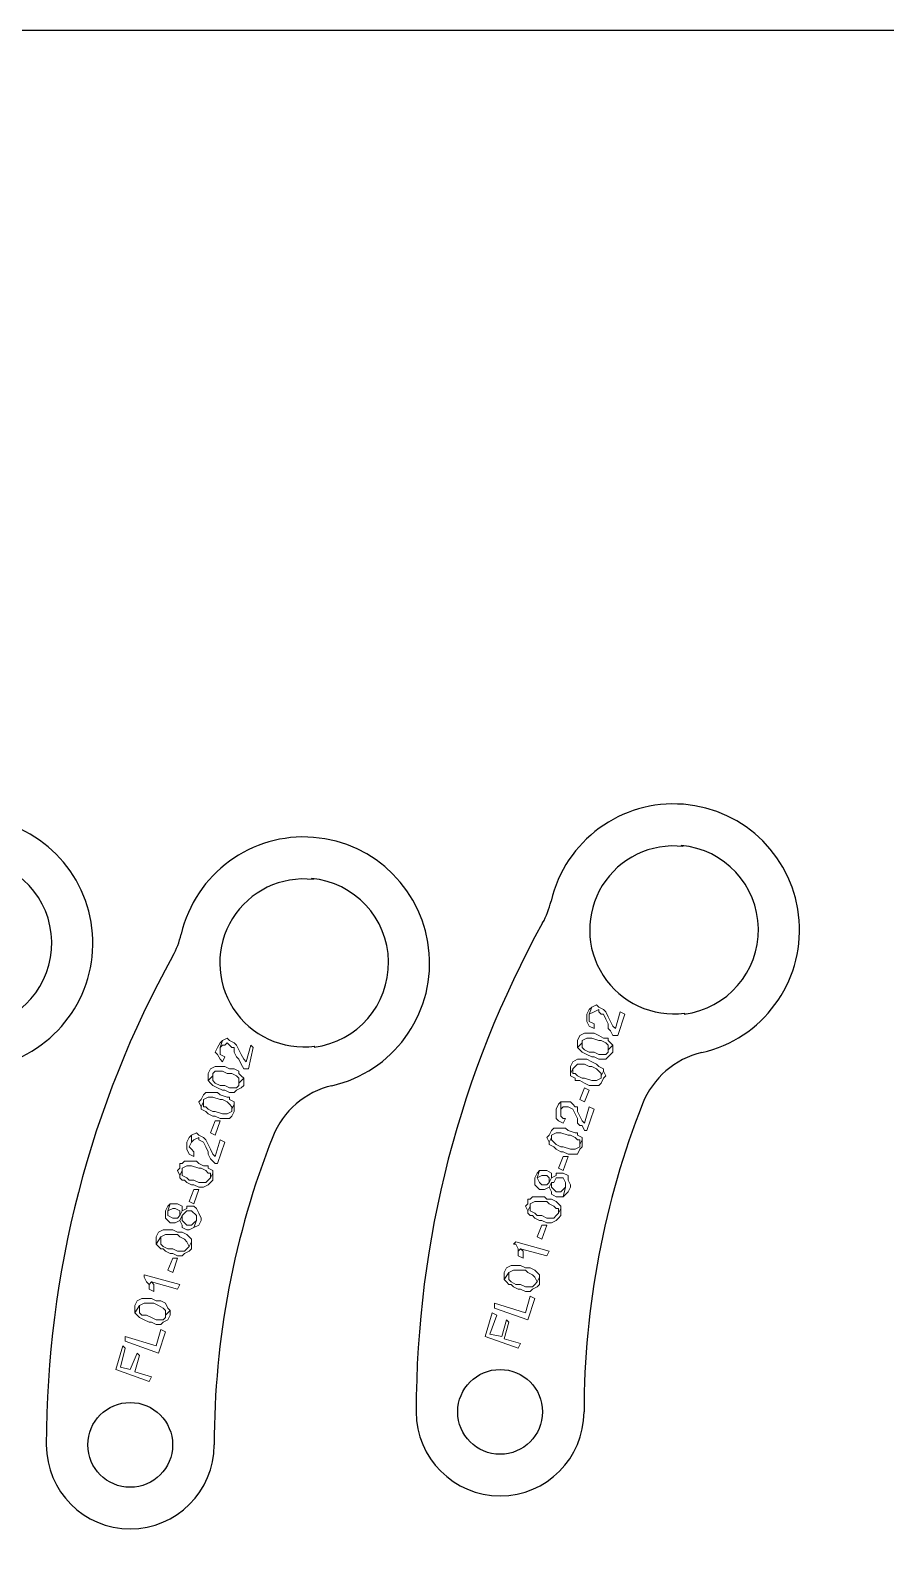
# Model space of a CAD drawing. Header units: millimetres. Extents: x 977 to 12288, y -94 to 5752.
# Drawn here: x 4069.2 to 4171, y 2362.4 to 2544.3 of the extents above; entities that cross this region are included whole.
import ezdxf

# ---------------------------------------------------------------- set-up
doc = ezdxf.new("R2010")
doc.units = ezdxf.units.MM

msp = doc.modelspace()

# ---------------------------------------------------------------- linework, layer by layer
msp.add_lwpolyline([(4496.10751539, 2544.31316533), (2685.92625182, 2544.31316533), (2685.92625182, 1891.7968595)])
at = {"color": 4, "lineweight": 0}
for points in [[(4135.44867808, 2427.16623485), (4135.44867808, 2426.60216208), (4135.44867808, 2426.3201257), (4135.73071447, 2425.75605293), (4136.29478724, 2425.47401654), (4136.29478724, 2426.03808931), (4136.29478724, 2426.03808931), (4135.73071447, 2426.3201257), (4135.73071447, 2426.60216208), (4135.73071447, 2427.16623485), (4136.01275085, 2428.012344), (4135.73071447, 2427.73030762)], [(4136.01275085, 2428.012344), (4135.73071447, 2427.16623485), (4135.73071447, 2427.16623485), (4136.29478724, 2427.44827123), (4136.29478724, 2427.44827123), (4136.85886, 2427.73030762), (4136.85886, 2427.44827123), (4137.14089639, 2427.16623485), (4137.42293277, 2427.16623485), (4137.70496916, 2426.60216208), (4137.98700554, 2426.03808931), (4137.98700554, 2425.47401654), (4138.26904192, 2425.19198016), (4138.26904192, 2425.19198016), (4138.55107831, 2424.62790739), (4139.11515108, 2424.62790739), (4139.96126023, 2427.16623485), (4139.39718746, 2427.44827123), (4138.83311469, 2425.47401654), (4138.55107831, 2425.75605293), (4138.55107831, 2425.75605293), (4138.26904192, 2426.3201257), (4138.26904192, 2426.3201257), (4137.98700554, 2426.88419846), (4137.70496916, 2427.44827123), (4137.70496916, 2427.44827123), (4137.42293277, 2427.73030762), (4136.85886, 2428.012344), (4136.57682362, 2428.29438038)], [(4091.45100216, 2423.21772547), (4091.16896577, 2422.6536527), (4091.45100216, 2422.37161632), (4091.73303854, 2421.80754355), (4092.01507493, 2421.52550716), (4092.29711131, 2422.08957993), (4092.29711131, 2422.08957993), (4091.73303854, 2422.37161632), (4091.73303854, 2422.6536527), (4091.73303854, 2423.21772547), (4092.01507493, 2424.06383462), (4091.73303854, 2423.78179824)], [(4092.01507493, 2424.06383462), (4091.73303854, 2423.21772547), (4091.73303854, 2423.21772547), (4092.01507493, 2423.49976185), (4092.29711131, 2423.49976185), (4092.57914769, 2423.78179824), (4092.86118408, 2423.49976185), (4093.14322046, 2423.21772547), (4093.42525685, 2423.21772547), (4093.42525685, 2422.6536527), (4093.70729323, 2422.08957993), (4093.98932961, 2421.80754355), (4094.271366, 2421.24347078), (4094.271366, 2421.24347078), (4094.55340238, 2420.67939801), (4095.11747515, 2420.67939801), (4095.68154792, 2423.21772547), (4095.39951153, 2423.49976185), (4094.83543877, 2421.52550716), (4094.55340238, 2421.80754355), (4094.55340238, 2421.80754355), (4094.271366, 2422.37161632), (4094.271366, 2422.37161632), (4093.98932961, 2422.93568909), (4093.70729323, 2423.49976185), (4093.70729323, 2423.49976185), (4093.42525685, 2423.78179824), (4092.86118408, 2424.06383462), (4092.57914769, 2424.34587101)], [(4134.32053255, 2424.06383462), (4134.32053255, 2423.78179824), (4134.32053255, 2423.21772547), (4134.88460531, 2423.78179824), (4134.88460531, 2424.06383462), (4135.44867808, 2424.34587101), (4135.44867808, 2424.34587101), (4136.01275085, 2424.34587101), (4136.85886, 2424.06383462), (4137.14089639, 2424.06383462), (4137.70496916, 2423.78179824), (4137.98700554, 2423.49976185), (4137.98700554, 2423.49976185), (4137.98700554, 2422.93568909), (4138.55107831, 2423.49976185), (4138.26904192, 2423.78179824), (4137.98700554, 2424.06383462), (4137.98700554, 2424.34587101), (4137.42293277, 2424.34587101), (4136.85886, 2424.62790739), (4136.29478724, 2424.90994377), (4136.01275085, 2424.90994377), (4135.73071447, 2424.90994377), (4135.1666417, 2424.90994377), (4135.1666417, 2424.90994377), (4134.60256893, 2424.62790739), (4134.60256893, 2424.62790739)], [(4134.32053255, 2423.21772547), (4134.60256893, 2422.93568909), (4134.88460531, 2422.6536527), (4134.88460531, 2422.6536527), (4135.44867808, 2422.37161632), (4136.01275085, 2422.08957993), (4136.29478724, 2422.08957993), (4136.85886, 2421.80754355), (4137.42293277, 2421.80754355), (4137.70496916, 2421.80754355), (4138.26904192, 2422.37161632), (4138.55107831, 2422.6536527), (4138.55107831, 2422.93568909), (4138.55107831, 2423.49976185), (4137.98700554, 2422.93568909), (4137.98700554, 2422.6536527), (4137.70496916, 2422.37161632), (4137.42293277, 2422.37161632), (4136.85886, 2422.37161632), (4136.29478724, 2422.6536527), (4135.73071447, 2422.6536527), (4135.1666417, 2422.93568909), (4134.88460531, 2423.21772547), (4134.88460531, 2423.49976185), (4134.88460531, 2423.78179824)], [(4133.47442339, 2420.9614344), (4133.47442339, 2420.67939801), (4133.47442339, 2420.11532524), (4133.75645978, 2420.67939801), (4134.03849616, 2420.9614344), (4134.32053255, 2421.24347078), (4134.60256893, 2421.24347078), (4135.1666417, 2421.24347078), (4135.73071447, 2420.9614344), (4136.01275085, 2420.9614344), (4136.57682362, 2420.67939801), (4136.85886, 2420.39736163), (4137.14089639, 2420.11532524), (4137.14089639, 2419.83328886), (4137.42293277, 2420.39736163), (4137.42293277, 2420.67939801), (4136.85886, 2420.9614344), (4136.85886, 2420.9614344), (4136.57682362, 2421.24347078), (4136.01275085, 2421.52550716), (4135.44867808, 2421.80754355), (4134.88460531, 2421.80754355), (4134.88460531, 2421.80754355), (4134.32053255, 2421.80754355), (4134.32053255, 2421.80754355), (4133.75645978, 2421.52550716), (4133.75645978, 2421.52550716)], [(4090.32285662, 2420.11532524), (4090.32285662, 2419.83328886), (4090.32285662, 2419.26921609), (4090.88692939, 2419.83328886), (4090.88692939, 2420.11532524), (4091.16896577, 2420.39736163), (4091.45100216, 2420.39736163), (4092.01507493, 2420.39736163), (4092.57914769, 2420.11532524), (4093.14322046, 2420.11532524), (4093.70729323, 2419.83328886), (4093.98932961, 2419.55125248), (4093.98932961, 2419.55125248), (4093.98932961, 2418.98717971), (4094.55340238, 2419.55125248), (4094.271366, 2419.83328886), (4093.98932961, 2420.11532524), (4093.98932961, 2420.39736163), (4093.42525685, 2420.67939801), (4092.86118408, 2420.67939801), (4092.29711131, 2420.9614344), (4091.73303854, 2420.9614344), (4091.73303854, 2420.9614344), (4091.16896577, 2420.9614344), (4091.16896577, 2420.9614344), (4090.604893, 2420.67939801), (4090.604893, 2420.67939801)], [(4090.32285662, 2419.26921609), (4090.604893, 2418.98717971), (4090.88692939, 2418.70514332), (4090.88692939, 2418.70514332), (4091.45100216, 2418.42310694), (4092.01507493, 2418.14107056), (4092.29711131, 2418.14107056), (4092.86118408, 2417.85903417), (4093.42525685, 2417.85903417), (4093.70729323, 2418.14107056), (4094.271366, 2418.42310694), (4094.55340238, 2418.70514332), (4094.55340238, 2418.98717971), (4094.55340238, 2419.55125248), (4093.98932961, 2418.98717971), (4093.98932961, 2418.70514332), (4093.70729323, 2418.42310694), (4093.42525685, 2418.42310694), (4092.86118408, 2418.42310694), (4092.29711131, 2418.70514332), (4091.73303854, 2418.70514332), (4091.16896577, 2418.98717971), (4090.88692939, 2419.26921609), (4090.88692939, 2419.55125248), (4090.88692939, 2419.83328886)], [(4133.47442339, 2420.11532524), (4133.47442339, 2419.83328886), (4134.03849616, 2419.55125248), (4134.03849616, 2419.26921609), (4134.60256893, 2419.26921609), (4135.1666417, 2418.98717971), (4135.1666417, 2418.98717971), (4135.73071447, 2418.70514332), (4136.29478724, 2418.70514332), (4136.85886, 2418.70514332), (4137.14089639, 2418.98717971), (4137.42293277, 2419.55125248), (4137.70496916, 2419.83328886), (4137.42293277, 2420.39736163), (4137.14089639, 2419.83328886), (4137.14089639, 2419.55125248), (4136.57682362, 2419.26921609), (4136.29478724, 2419.26921609), (4136.01275085, 2419.26921609), (4135.1666417, 2419.55125248), (4134.88460531, 2419.55125248), (4134.32053255, 2419.83328886), (4134.03849616, 2420.11532524), (4133.75645978, 2420.11532524), (4133.75645978, 2420.67939801)], [(4135.1666417, 2416.73088863), (4134.60256893, 2417.01292502), (4135.1666417, 2418.42310694), (4135.73071447, 2418.14107056), (4135.1666417, 2416.73088863)], [(4089.47674747, 2417.01292502), (4089.19471108, 2416.73088863), (4089.47674747, 2416.16681587), (4089.75878385, 2416.73088863), (4089.75878385, 2417.01292502), (4090.32285662, 2417.2949614), (4090.604893, 2417.2949614), (4090.88692939, 2417.2949614), (4091.73303854, 2417.01292502), (4092.01507493, 2417.01292502), (4092.57914769, 2416.73088863), (4092.86118408, 2416.44885225), (4093.14322046, 2416.16681587), (4093.14322046, 2415.88477948), (4093.42525685, 2416.44885225), (4093.42525685, 2416.73088863), (4092.86118408, 2417.01292502), (4092.86118408, 2417.2949614), (4092.57914769, 2417.2949614), (4091.73303854, 2417.57699779), (4091.45100216, 2417.85903417), (4090.88692939, 2417.85903417), (4090.604893, 2417.85903417), (4090.32285662, 2417.85903417), (4090.04082024, 2417.85903417), (4089.75878385, 2417.57699779), (4089.75878385, 2417.57699779)], [(4089.47674747, 2416.16681587), (4089.47674747, 2415.88477948), (4090.04082024, 2415.6027431), (4090.04082024, 2415.6027431), (4090.32285662, 2415.32070671), (4090.88692939, 2415.03867033), (4091.16896577, 2415.03867033), (4091.73303854, 2414.75663395), (4092.29711131, 2414.75663395), (4092.86118408, 2414.75663395), (4093.14322046, 2415.03867033), (4093.42525685, 2415.6027431), (4093.42525685, 2415.88477948), (4093.42525685, 2416.44885225), (4093.14322046, 2415.88477948), (4093.14322046, 2415.6027431), (4092.57914769, 2415.32070671), (4092.29711131, 2415.32070671), (4092.01507493, 2415.32070671), (4091.16896577, 2415.6027431), (4090.88692939, 2415.6027431), (4090.32285662, 2415.88477948), (4090.04082024, 2416.16681587), (4089.75878385, 2416.16681587), (4089.75878385, 2416.73088863)], [(4131.78220509, 2415.88477948), (4131.78220509, 2415.32070671), (4131.78220509, 2414.75663395), (4132.06424147, 2414.47459756), (4132.62831424, 2414.19256118), (4132.91035063, 2414.75663395), (4132.62831424, 2414.75663395), (4132.34627786, 2415.03867033), (4132.34627786, 2415.32070671), (4132.34627786, 2415.88477948), (4132.34627786, 2416.73088863), (4132.06424147, 2416.44885225)], [(4132.34627786, 2416.73088863), (4132.34627786, 2415.88477948), (4132.34627786, 2415.88477948), (4132.62831424, 2416.16681587), (4132.62831424, 2416.16681587), (4133.19238701, 2416.16681587), (4133.19238701, 2416.16681587), (4133.75645978, 2415.88477948), (4133.75645978, 2415.88477948), (4134.03849616, 2415.32070671), (4134.32053255, 2414.75663395), (4134.32053255, 2414.19256118), (4134.60256893, 2413.91052479), (4134.88460531, 2413.91052479), (4135.1666417, 2413.34645202), (4135.44867808, 2413.34645202), (4136.29478724, 2415.88477948), (4135.73071447, 2416.16681587), (4135.1666417, 2414.19256118), (4134.88460531, 2414.47459756), (4134.88460531, 2414.47459756), (4134.60256893, 2415.03867033), (4134.60256893, 2415.03867033), (4134.32053255, 2415.6027431), (4134.32053255, 2416.16681587), (4134.03849616, 2416.16681587), (4133.75645978, 2416.44885225), (4133.47442339, 2416.73088863), (4132.91035063, 2416.73088863)], [(4091.16896577, 2412.78237926), (4090.604893, 2413.06441564), (4091.16896577, 2414.47459756), (4091.73303854, 2414.47459756), (4091.16896577, 2412.78237926)], [(4087.78452916, 2411.9362701), (4087.78452916, 2411.37219734), (4087.78452916, 2411.09016095), (4088.06656555, 2410.52608818), (4088.63063832, 2410.2440518), (4088.63063832, 2410.80812457), (4088.63063832, 2410.80812457), (4088.34860193, 2411.09016095), (4088.06656555, 2411.37219734), (4088.34860193, 2411.9362701), (4088.34860193, 2412.78237926), (4088.06656555, 2412.50034287)], [(4088.34860193, 2412.78237926), (4088.34860193, 2411.9362701), (4088.34860193, 2411.9362701), (4088.63063832, 2412.21830649), (4088.63063832, 2412.21830649), (4089.19471108, 2412.50034287), (4089.19471108, 2412.21830649), (4089.75878385, 2411.9362701), (4089.75878385, 2411.9362701), (4090.04082024, 2411.37219734), (4090.32285662, 2410.80812457), (4090.32285662, 2410.52608818), (4090.604893, 2409.96201542), (4090.604893, 2409.96201542), (4091.16896577, 2409.39794265), (4091.45100216, 2409.39794265), (4092.29711131, 2411.9362701), (4091.73303854, 2412.21830649), (4091.16896577, 2410.2440518), (4090.88692939, 2410.52608818), (4090.88692939, 2410.52608818), (4090.604893, 2411.09016095), (4090.604893, 2411.09016095), (4090.32285662, 2411.65423372), (4090.04082024, 2412.21830649), (4090.04082024, 2412.21830649), (4089.75878385, 2412.50034287), (4089.19471108, 2412.78237926), (4088.9126747, 2413.06441564)], [(4130.93609594, 2412.78237926), (4130.65405955, 2412.50034287), (4130.93609594, 2411.9362701), (4131.21813232, 2412.50034287), (4131.21813232, 2412.78237926), (4131.78220509, 2413.06441564), (4132.06424147, 2413.06441564), (4132.34627786, 2413.06441564), (4133.19238701, 2412.78237926), (4133.47442339, 2412.78237926), (4134.03849616, 2412.50034287), (4134.32053255, 2412.21830649), (4134.60256893, 2412.21830649), (4134.60256893, 2411.65423372), (4134.88460531, 2412.21830649), (4134.88460531, 2412.50034287), (4134.32053255, 2412.78237926), (4134.32053255, 2413.06441564), (4134.03849616, 2413.06441564), (4133.19238701, 2413.34645202), (4132.91035063, 2413.62848841), (4132.34627786, 2413.62848841), (4132.06424147, 2413.62848841), (4131.78220509, 2413.62848841), (4131.5001687, 2413.62848841), (4131.21813232, 2413.34645202), (4131.21813232, 2413.34645202)], [(4130.93609594, 2411.9362701), (4130.93609594, 2411.65423372), (4131.5001687, 2411.37219734), (4131.5001687, 2411.37219734), (4131.78220509, 2411.09016095), (4132.34627786, 2410.80812457), (4132.62831424, 2410.80812457), (4133.19238701, 2410.52608818), (4133.75645978, 2410.52608818), (4134.32053255, 2410.52608818), (4134.60256893, 2411.09016095), (4134.88460531, 2411.37219734), (4134.88460531, 2411.65423372), (4134.88460531, 2412.21830649), (4134.60256893, 2411.65423372), (4134.60256893, 2411.37219734), (4134.03849616, 2411.09016095), (4133.75645978, 2411.09016095), (4133.47442339, 2411.09016095), (4132.62831424, 2411.37219734), (4132.34627786, 2411.37219734), (4131.78220509, 2411.65423372), (4131.5001687, 2411.9362701), (4131.21813232, 2412.21830649), (4131.21813232, 2412.50034287)], [(4086.93842001, 2408.83386988), (4086.65638363, 2408.55183349), (4086.93842001, 2407.98776073), (4087.22045639, 2408.55183349), (4087.22045639, 2408.83386988), (4087.78452916, 2409.11590626), (4087.78452916, 2409.11590626), (4088.34860193, 2409.11590626), (4089.19471108, 2408.83386988), (4089.47674747, 2408.83386988), (4090.04082024, 2408.55183349), (4090.32285662, 2408.26979711), (4090.604893, 2408.26979711), (4090.604893, 2407.70572434), (4090.88692939, 2408.26979711), (4090.88692939, 2408.55183349), (4090.32285662, 2408.83386988), (4090.32285662, 2409.11590626), (4089.75878385, 2409.11590626), (4089.19471108, 2409.39794265), (4088.9126747, 2409.67997903), (4088.34860193, 2409.67997903), (4088.06656555, 2409.67997903), (4087.50249278, 2409.67997903), (4087.50249278, 2409.67997903), (4087.22045639, 2409.39794265), (4086.93842001, 2409.39794265)], [(4132.62831424, 2408.55183349), (4132.06424147, 2408.83386988), (4132.62831424, 2410.2440518), (4133.19238701, 2410.2440518), (4132.62831424, 2408.55183349)], [(4086.93842001, 2407.98776073), (4086.93842001, 2407.70572434), (4087.22045639, 2407.42368796), (4087.50249278, 2407.42368796), (4087.78452916, 2407.14165157), (4088.34860193, 2406.85961519), (4088.63063832, 2406.85961519), (4089.19471108, 2406.57757881), (4089.75878385, 2406.57757881), (4090.32285662, 2406.85961519), (4090.604893, 2407.14165157), (4090.88692939, 2407.42368796), (4090.88692939, 2407.70572434), (4090.88692939, 2408.26979711), (4090.604893, 2407.70572434), (4090.32285662, 2407.42368796), (4090.04082024, 2407.14165157), (4089.75878385, 2407.14165157), (4089.19471108, 2407.14165157), (4088.63063832, 2407.42368796), (4088.06656555, 2407.42368796), (4087.78452916, 2407.70572434), (4087.22045639, 2407.98776073), (4087.22045639, 2408.26979711), (4087.22045639, 2408.55183349)], [(4129.24387763, 2407.70572434), (4129.24387763, 2407.42368796), (4129.24387763, 2406.85961519), (4129.52591402, 2406.57757881), (4129.8079504, 2406.29554242), (4130.37202317, 2406.29554242), (4130.37202317, 2406.29554242), (4130.93609594, 2406.57757881), (4130.93609594, 2406.57757881), (4131.21813232, 2407.14165157), (4131.5001687, 2407.14165157), (4131.78220509, 2407.70572434), (4131.78220509, 2407.70572434), (4132.34627786, 2407.70572434), (4132.62831424, 2407.70572434), (4132.91035063, 2407.14165157), (4132.91035063, 2407.14165157), (4132.91035063, 2406.57757881), (4132.62831424, 2405.44943327), (4133.19238701, 2406.01350604), (4133.47442339, 2406.57757881), (4133.47442339, 2406.85961519), (4133.19238701, 2407.42368796), (4133.19238701, 2407.98776073), (4132.62831424, 2408.26979711), (4132.34627786, 2408.26979711), (4131.78220509, 2408.26979711), (4131.78220509, 2407.98776073), (4131.21813232, 2407.70572434), (4131.21813232, 2407.70572434), (4130.93609594, 2407.14165157), (4130.65405955, 2406.85961519), (4130.08998678, 2406.85961519), (4129.8079504, 2407.14165157), (4129.52591402, 2407.70572434), (4129.8079504, 2408.55183349), (4129.52591402, 2408.26979711)], [(4129.8079504, 2408.55183349), (4129.52591402, 2407.70572434), (4130.08998678, 2407.98776073), (4130.65405955, 2407.98776073), (4130.93609594, 2407.70572434), (4130.93609594, 2407.14165157), (4131.21813232, 2407.70572434), (4131.21813232, 2408.26979711), (4130.65405955, 2408.55183349), (4130.37202317, 2408.55183349)], [(4130.93609594, 2406.57757881), (4131.21813232, 2406.01350604), (4131.21813232, 2405.73146965), (4131.78220509, 2405.44943327), (4132.06424147, 2405.44943327), (4132.62831424, 2405.44943327), (4132.91035063, 2406.57757881), (4132.62831424, 2406.29554242), (4132.34627786, 2406.01350604), (4131.78220509, 2406.01350604), (4131.78220509, 2406.01350604), (4131.5001687, 2406.29554242), (4131.21813232, 2406.57757881), (4131.21813232, 2407.14165157)], [(4088.63063832, 2404.60332412), (4088.06656555, 2404.8853605), (4088.63063832, 2406.29554242), (4089.19471108, 2406.29554242), (4088.63063832, 2404.60332412)], [(4128.39776848, 2404.60332412), (4128.1157321, 2404.32128773), (4128.39776848, 2403.75721496), (4128.67980486, 2404.32128773), (4128.67980486, 2404.60332412), (4129.24387763, 2404.8853605), (4129.52591402, 2404.8853605), (4129.8079504, 2404.8853605), (4130.65405955, 2404.8853605), (4130.93609594, 2404.60332412), (4131.5001687, 2404.32128773), (4131.78220509, 2404.03925135), (4132.06424147, 2404.03925135), (4132.06424147, 2403.47517858), (4132.34627786, 2404.03925135), (4132.34627786, 2404.32128773), (4131.78220509, 2404.8853605), (4131.78220509, 2404.8853605), (4131.21813232, 2405.16739688), (4130.65405955, 2405.16739688), (4130.37202317, 2405.44943327), (4129.8079504, 2405.44943327), (4129.52591402, 2405.44943327), (4128.96184125, 2405.44943327), (4128.96184125, 2405.44943327), (4128.67980486, 2405.16739688), (4128.39776848, 2405.16739688)], [(4085.24620171, 2403.75721496), (4085.24620171, 2403.47517858), (4085.24620171, 2402.91110581), (4085.52823809, 2402.62906943), (4085.81027447, 2402.34703304), (4086.37434724, 2402.34703304), (4086.37434724, 2402.34703304), (4086.93842001, 2402.62906943), (4086.93842001, 2402.62906943), (4087.22045639, 2403.1931422), (4087.22045639, 2403.1931422), (4087.78452916, 2403.75721496), (4087.78452916, 2403.75721496), (4088.34860193, 2403.75721496), (4088.34860193, 2403.75721496), (4088.9126747, 2403.1931422), (4088.9126747, 2403.1931422), (4088.9126747, 2402.62906943), (4088.63063832, 2401.78296028), (4089.19471108, 2402.06499666), (4089.47674747, 2402.62906943), (4089.47674747, 2402.91110581), (4089.19471108, 2403.47517858), (4088.9126747, 2404.03925135), (4088.63063832, 2404.32128773), (4088.34860193, 2404.32128773), (4087.78452916, 2404.32128773), (4087.78452916, 2404.03925135), (4087.22045639, 2403.75721496), (4087.22045639, 2403.75721496), (4086.93842001, 2403.1931422), (4086.65638363, 2402.91110581), (4086.09231086, 2402.91110581), (4085.52823809, 2403.1931422), (4085.52823809, 2403.75721496), (4085.81027447, 2404.60332412), (4085.52823809, 2404.32128773)], [(4085.81027447, 2404.60332412), (4085.52823809, 2403.75721496), (4086.09231086, 2404.03925135), (4086.37434724, 2404.03925135), (4086.93842001, 2403.75721496), (4086.93842001, 2403.1931422), (4087.22045639, 2403.75721496), (4087.22045639, 2404.32128773), (4086.65638363, 2404.60332412), (4086.37434724, 2404.60332412)], [(4128.39776848, 2403.75721496), (4128.39776848, 2403.47517858), (4128.67980486, 2403.1931422), (4128.96184125, 2403.1931422), (4129.24387763, 2402.91110581), (4129.8079504, 2402.62906943), (4130.08998678, 2402.62906943), (4130.65405955, 2402.34703304), (4131.21813232, 2402.34703304), (4131.78220509, 2402.62906943), (4132.06424147, 2402.91110581), (4132.34627786, 2403.1931422), (4132.34627786, 2403.47517858), (4132.34627786, 2404.03925135), (4132.06424147, 2403.47517858), (4131.78220509, 2403.1931422), (4131.5001687, 2402.91110581), (4131.21813232, 2402.91110581), (4130.65405955, 2402.91110581), (4130.08998678, 2403.1931422), (4129.52591402, 2403.1931422), (4129.24387763, 2403.47517858), (4128.67980486, 2403.75721496), (4128.67980486, 2404.03925135), (4128.67980486, 2404.32128773)], [(4086.93842001, 2402.62906943), (4087.22045639, 2402.06499666), (4087.22045639, 2401.78296028), (4087.78452916, 2401.50092389), (4088.06656555, 2401.50092389), (4088.63063832, 2401.78296028), (4088.9126747, 2402.62906943), (4088.63063832, 2402.34703304), (4088.34860193, 2402.06499666), (4087.78452916, 2402.06499666), (4087.78452916, 2402.06499666), (4087.22045639, 2402.62906943), (4087.22045639, 2402.62906943), (4087.22045639, 2403.1931422)], [(4130.08998678, 2400.37277835), (4129.52591402, 2400.65481474), (4130.08998678, 2402.06499666), (4130.65405955, 2402.06499666), (4130.08998678, 2400.37277835)], [(4084.11805617, 2400.65481474), (4084.11805617, 2400.37277835), (4084.11805617, 2399.80870559), (4084.68212894, 2400.65481474), (4084.68212894, 2400.65481474), (4085.24620171, 2400.93685112), (4085.24620171, 2400.93685112), (4085.81027447, 2400.93685112), (4086.65638363, 2400.93685112), (4086.93842001, 2400.65481474), (4087.50249278, 2400.37277835), (4087.78452916, 2400.09074197), (4087.78452916, 2400.09074197), (4088.06656555, 2399.5266692), (4088.34860193, 2400.09074197), (4088.34860193, 2400.37277835), (4087.78452916, 2400.93685112), (4087.78452916, 2400.93685112), (4087.22045639, 2401.21888751), (4086.65638363, 2401.21888751), (4086.09231086, 2401.50092389), (4085.81027447, 2401.50092389), (4085.52823809, 2401.50092389), (4084.96416532, 2401.50092389), (4084.96416532, 2401.50092389), (4084.40009255, 2401.21888751), (4084.40009255, 2401.21888751)], [(4084.11805617, 2399.80870559), (4084.40009255, 2399.5266692), (4084.68212894, 2399.24463282), (4084.96416532, 2399.24463282), (4085.24620171, 2398.96259643), (4085.81027447, 2398.68056005), (4086.09231086, 2398.68056005), (4086.65638363, 2398.39852367), (4087.22045639, 2398.39852367), (4087.50249278, 2398.68056005), (4088.06656555, 2398.96259643), (4088.34860193, 2399.24463282), (4088.34860193, 2399.5266692), (4088.34860193, 2400.09074197), (4088.06656555, 2399.5266692), (4087.78452916, 2399.24463282), (4087.50249278, 2398.96259643), (4087.22045639, 2398.96259643), (4086.65638363, 2398.96259643), (4086.09231086, 2399.24463282), (4085.52823809, 2399.24463282), (4084.96416532, 2399.5266692), (4084.68212894, 2399.80870559), (4084.68212894, 2400.09074197), (4084.68212894, 2400.65481474)], [(4126.98758656, 2400.09074197), (4126.70555017, 2399.80870559), (4126.98758656, 2399.80870559), (4127.26962294, 2399.24463282), (4127.26962294, 2398.96259643), (4127.55165933, 2399.24463282), (4130.65405955, 2398.39852367), (4130.93609594, 2398.96259643)], [(4086.09231086, 2396.42426898), (4085.52823809, 2396.70630536), (4086.09231086, 2398.11648728), (4086.65638363, 2398.11648728), (4086.09231086, 2396.42426898)], [(4127.26962294, 2398.96259643), (4127.26962294, 2398.39852367), (4127.83369571, 2398.11648728), (4127.83369571, 2398.11648728), (4127.83369571, 2398.68056005), (4127.83369571, 2398.96259643), (4127.55165933, 2399.24463282)], [(4125.57740464, 2396.42426898), (4125.57740464, 2396.14223259), (4125.57740464, 2395.57815982), (4126.14147741, 2396.42426898), (4126.14147741, 2396.42426898), (4126.70555017, 2396.70630536), (4126.70555017, 2396.70630536), (4127.26962294, 2396.70630536), (4128.1157321, 2396.70630536), (4128.39776848, 2396.42426898), (4128.96184125, 2396.14223259), (4129.24387763, 2395.86019621), (4129.24387763, 2395.86019621), (4129.52591402, 2395.29612344), (4129.8079504, 2395.86019621), (4129.8079504, 2396.14223259), (4129.24387763, 2396.70630536), (4129.24387763, 2396.70630536), (4128.67980486, 2396.98834174), (4128.1157321, 2396.98834174), (4127.55165933, 2397.27037813), (4127.26962294, 2397.27037813), (4126.98758656, 2397.27037813), (4126.42351379, 2397.27037813), (4126.42351379, 2397.27037813), (4125.85944102, 2396.98834174), (4125.85944102, 2396.98834174)], [(4125.57740464, 2395.57815982), (4125.85944102, 2395.29612344), (4126.14147741, 2395.01408706), (4126.42351379, 2395.01408706), (4126.70555017, 2394.73205067), (4127.26962294, 2394.45001429), (4127.55165933, 2394.45001429), (4128.1157321, 2394.1679779), (4128.67980486, 2394.1679779), (4128.96184125, 2394.45001429), (4129.52591402, 2394.73205067), (4129.8079504, 2395.01408706), (4129.8079504, 2395.29612344), (4129.8079504, 2395.86019621), (4129.52591402, 2395.29612344), (4129.24387763, 2395.01408706), (4128.96184125, 2394.73205067), (4128.67980486, 2394.73205067), (4128.1157321, 2394.73205067), (4127.55165933, 2395.01408706), (4126.98758656, 2395.01408706), (4126.42351379, 2395.29612344), (4126.14147741, 2395.57815982), (4126.14147741, 2395.86019621), (4126.14147741, 2396.42426898)], [(4082.70787425, 2396.14223259), (4082.70787425, 2395.86019621), (4082.70787425, 2395.86019621), (4082.98991063, 2395.29612344), (4083.27194702, 2395.01408706), (4083.5539834, 2395.29612344), (4086.65638363, 2394.45001429), (4086.93842001, 2395.01408706)], [(4083.27194702, 2395.01408706), (4083.27194702, 2394.45001429), (4083.83601979, 2394.1679779), (4083.83601979, 2394.1679779), (4083.83601979, 2394.73205067), (4083.83601979, 2395.01408706), (4083.5539834, 2395.29612344)], [(4081.57972871, 2392.4757596), (4081.57972871, 2392.19372321), (4081.57972871, 2391.62965045), (4082.14380148, 2392.4757596), (4082.14380148, 2392.4757596), (4082.70787425, 2392.75779598), (4082.70787425, 2392.75779598), (4083.27194702, 2392.75779598), (4083.83601979, 2392.75779598), (4084.40009255, 2392.4757596), (4084.96416532, 2392.19372321), (4085.24620171, 2391.91168683), (4085.24620171, 2391.91168683), (4085.24620171, 2391.34761406), (4085.81027447, 2391.91168683), (4085.52823809, 2392.19372321), (4085.24620171, 2392.75779598), (4085.24620171, 2392.75779598), (4084.68212894, 2393.03983237), (4084.11805617, 2393.03983237), (4083.5539834, 2393.32186875), (4083.27194702, 2393.32186875), (4082.98991063, 2393.32186875), (4082.42583786, 2393.32186875), (4082.42583786, 2393.32186875), (4081.8617651, 2393.03983237), (4081.8617651, 2393.03983237)], [(4124.4492591, 2392.75779598), (4124.4492591, 2392.19372321), (4128.39776848, 2390.78354129), (4129.24387763, 2393.32186875), (4128.67980486, 2393.60390513), (4128.1157321, 2391.62965045)], [(4081.57972871, 2391.62965045), (4081.8617651, 2391.34761406), (4082.14380148, 2391.06557768), (4082.14380148, 2391.06557768), (4082.70787425, 2390.78354129), (4083.27194702, 2390.50150491), (4083.5539834, 2390.50150491), (4084.11805617, 2390.21946853), (4084.68212894, 2390.21946853), (4084.96416532, 2390.50150491), (4085.52823809, 2390.78354129), (4085.81027447, 2391.34761406), (4085.81027447, 2391.62965045), (4085.81027447, 2391.91168683), (4085.24620171, 2391.34761406), (4085.24620171, 2391.06557768), (4084.96416532, 2390.78354129), (4084.68212894, 2390.78354129), (4084.11805617, 2390.78354129), (4083.5539834, 2391.06557768), (4082.98991063, 2391.34761406), (4082.42583786, 2391.34761406), (4082.14380148, 2391.62965045), (4082.14380148, 2391.91168683), (4082.14380148, 2392.4757596)], [(4124.16722272, 2391.62965045), (4123.32111356, 2388.8092866), (4127.26962294, 2387.39910468), (4127.55165933, 2387.96317745), (4125.57740464, 2388.52725022), (4126.14147741, 2390.50150491), (4125.85944102, 2390.78354129), (4125.29536825, 2388.8092866), (4123.88518633, 2389.09132299), (4124.73129549, 2391.34761406)], [(4080.45158318, 2388.8092866), (4080.45158318, 2388.24521384), (4084.40009255, 2386.83503192), (4085.24620171, 2389.37335937), (4084.68212894, 2389.65539576), (4084.11805617, 2387.68114107)], [(4080.16954679, 2387.68114107), (4079.32343764, 2384.86077723), (4083.27194702, 2383.45059531), (4083.5539834, 2384.01466807), (4081.57972871, 2384.57874084), (4082.14380148, 2386.55299553), (4081.8617651, 2386.83503192), (4081.01565594, 2384.86077723), (4079.88751041, 2385.14281361), (4080.45158318, 2387.39910468)]]:
    msp.add_lwpolyline(points, close=True, dxfattribs=at)
at = {"color": 7, "linetype": 'Continuous', "lineweight": 25}
for centre in [(4125.10141369, 2379.82844564), (4081.03779428, 2375.89640895)]:
    msp.add_circle(centre, 5.05, dxfattribs=at)
for centre, radius, start, end in [((4145.77363591, 2437.21885624), 15, 282.9600897193, 166.8564683702), ((4061.58062724, 2435.64604565), 15, 282.9600897193, 166.8564683702), ((4101.71001651, 2433.28681954), 15, 282.9600897193, 166.8564683702), ((4145.77363591, 2437.21885624), 10, 83.440283179, 277.5682423507), ((4145.77363591, 2437.21885624), 10.1, 277.1589867056, 84.8013502124), ((4142.01505005, 2438.43671216), 10, 60.6530234171, 62.1360419407), ((4061.58062724, 2435.64604565), 10.1, 277.1589867056, 84.8013502124), ((4101.71001651, 2433.28681954), 10, 83.440283179, 277.5682423507), ((4101.71001651, 2433.28681954), 10.1, 277.1589867056, 84.8013502124), ((4097.95143065, 2434.50467547), 10, 60.6530234171, 62.1360419407), ((4121.42854883, 2442.90363723), 10, 330.9748307762, 346.8564683702), ((4235.10141369, 2379.82844564), 120, 150.9748307762, 180), ((4077.36492942, 2438.97160054), 10, 330.9748307762, 346.8564683702), ((4191.03779428, 2375.89640895), 120, 150.9748307762, 180), ((4235.10141369, 2379.82844564), 100, 151.6552832894, 151.7258130748), ((4191.03779428, 2375.89640895), 100, 151.6552832894, 151.7258130748), ((4151.38044308, 2412.8556932), 10, 102.9600897193, 158.4711656307), ((4107.31682368, 2408.9236565), 10, 102.9600897193, 158.4711656307), ((4235.10141369, 2379.82844564), 100, 158.4711656307, 180), ((4191.03779428, 2375.89640895), 100, 158.4711656307, 180), ((4125.10141369, 2379.82844564), 10, 180, 0), ((4081.03779428, 2375.89640895), 10, 180, 0)]:
    msp.add_arc(centre, radius, start, end, dxfattribs=at)

doc.saveas('drawing.dxf')
